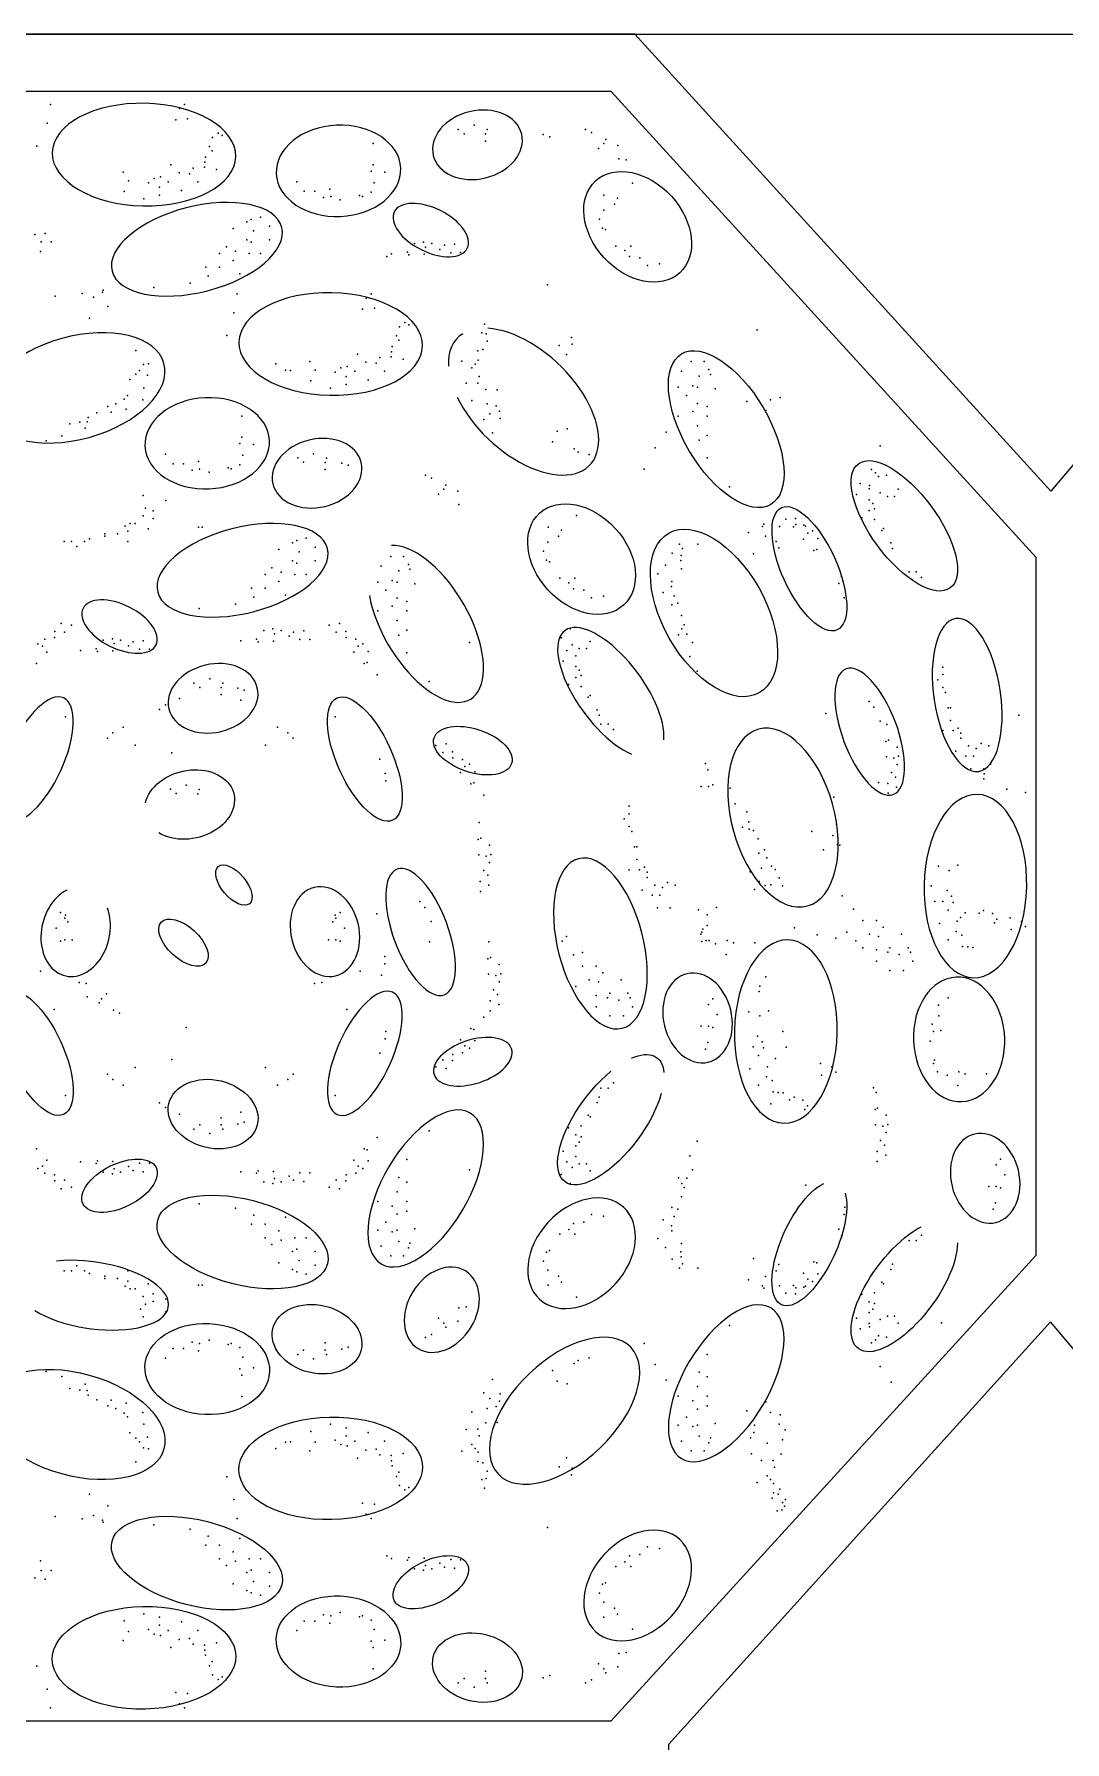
# Model space of a CAD drawing. Extents: x 2449 to 3440, y 3394 to 4721.
# Drawn here: x 2653.4 to 2904.5, y 4245 to 4661.3 of the extents above; entities that cross this region are included whole.
import ezdxf

# ---------------------------------------------------------------- set-up
doc = ezdxf.new("R2010")
doc.units = 0
doc.header["$LTSCALE"] = 10
doc.header["$MEASUREMENT"] = 0
for name, color, linetype in [('4', 4, 'CONTINUOUS'), ('7', 7, 'CONTINUOUS'), ('BH', 3, 'CONTINUOUS')]:
    doc.layers.add(name, color=color, linetype=linetype)

msp = doc.modelspace()

# ---------------------------------------------------------------- linework, layer by layer
at = {"layer": '4'}
msp.add_lwpolyline([(2476.27, 3461.15), (2476.27, 4661.3), (3376.67, 4661.3)], dxfattribs=at)
at = {"layer": '7'}
msp.add_line((2799.71, 4661.3), (2588.03, 4661.3), dxfattribs=at)
msp.add_lwpolyline([(2995.24, 4661.3), (2901.1, 4549.92), (2799.71, 4661.3)], dxfattribs=at)
for points in [[(2490.27, 4363.65), (2593.83, 4250.09), (2793.92, 4250.09), (2897.48, 4363.65), (2897.48, 4533.74), (2793.92, 4647.3), (2593.83, 4647.3), (2490.27, 4533.74)], [(2807.92, 4244.29), (2807.92, 4027.89), (2901.1, 3924.71), (2994.04, 4034.81), (2994.04, 4237.16), (2900.99, 4347.37)]]:
    msp.add_lwpolyline(points, close=True, dxfattribs=at)
at = {"layer": 'BH', "extrusion": (0, 0, -1)}
for centre, major_axis, ratio in [((2680.15, 4631.94), (22.35, -0.48), 0.559613), ((2761.39, 4634.33), (-10.77, -2.59), 0.74978), ((2727.53, 4627.98), (15.17, 0.69), 0.731947), ((2693.04, 4608.86), (20.67, 5.33), 0.48883), ((2750.01, 4613.54), (-8.89, 4.45), 0.533734), ((2725.63, 4585.76), (22.35, -0.48), 0.559613), ((2663.46, 4575.06), (21.55, 5.96), 0.559613), ((2695.54, 4561.55), (15.17, 0.69), 0.731947), ((2722.3, 4554.26), (-10.77, -2.59), 0.74978), ((2704.15, 4530.59), (20.67, 5.33), 0.48883), ((2674.19, 4516.86), (-8.89, 4.45), 0.533734), ((2880.69, 4500.18), (-2.8, 18.62), 0.431377), ((2696.98, 4499.38), (-10.77, -2.59), 0.74978), ((2856.94, 4491.22), (5.75, -15.32), 0.408935), ((2653.8, 4484.57), (6.77, 14.9), 0.408935), ((2835.81, 4470.3), (5.96, -21.55), 0.559613), ((2882.69, 4453.61), (-0.48, -22.35), 0.559613), ((2791.34, 4439.61), (5.33, -20.67), 0.48883), ((2747.54, 4442.41), (5.75, -15.32), 0.408935), ((2724.23, 4442.5), (-2.59, 10.77), 0.74978), ((2836.51, 4418.13), (-0.48, -22.35), 0.559613), ((2815.01, 4421.46), (-2.59, 10.77), 0.74978), ((2878.72, 4416.23), (0.69, -15.17), 0.731947), ((2733.94, 4412.83), (-6.77, -14.9), 0.408935), ((2760.26, 4410.77), (9.43, 3.14), 0.533734), ((2748.78, 4379.88), (-10.85, -18.38), 0.48883), ((2885.08, 4382.37), (-2.59, 10.77), 0.74978), ((2786.76, 4364.08), (-10.24, -11.21), 0.731947), ((2752.69, 4350.31), (5.79, 9.45), 0.74978), ((2821.98, 4332.39), (-10.85, -18.38), 0.48883), ((2782.61, 4325.68), (-16.14, -15.47), 0.559613), ((2800.41, 4283.08), (-10.24, -11.21), 0.731947)]:
    msp.add_ellipse(centre, major_axis=major_axis, ratio=ratio, dxfattribs=at)
at = {"layer": 'BH'}
for centre, major_axis, ratio in [((2800.41, 4614.32), (-10.24, 11.21), 0.731947), ((2821.98, 4565), (-10.85, 18.38), 0.48883), ((2865.37, 4541.43), (11.19, -15.14), 0.431377), ((2786.76, 4533.32), (-10.24, 11.21), 0.731947), ((2842.24, 4530.97), (-6.77, 14.9), 0.408935), ((2819.01, 4520.19), (-11.02, 19.46), 0.559613), ((2733.94, 4484.57), (-6.77, 14.9), 0.408935), ((2760.26, 4486.62), (9.43, -3.14), 0.533734), ((2702.04, 4453.85), (-3.79, 4.54), 0.505266), ((2689.77, 4439.81), (-5.45, 4.99), 0.526128), ((2653.8, 4412.83), (6.77, -14.9), 0.408935), ((2696.98, 4398.01), (-10.77, 2.59), 0.74978), ((2674.19, 4380.54), (-8.89, -4.45), 0.533734), ((2704.15, 4366.81), (20.67, -5.33), 0.48883), ((2722.3, 4343.13), (-10.77, 2.59), 0.74978), ((2695.54, 4335.85), (15.17, -0.69), 0.731947), ((2663.46, 4322.33), (21.55, -5.96), 0.559613), ((2725.63, 4311.64), (22.35, 0.48), 0.559613), ((2693.04, 4288.54), (20.67, -5.33), 0.48883), ((2750.01, 4283.86), (-8.89, -4.45), 0.533734), ((2727.53, 4269.42), (15.17, -0.69), 0.731947), ((2680.15, 4265.45), (22.35, 0.48), 0.559613), ((2761.39, 4263.06), (-10.77, 2.59), 0.74978)]:
    msp.add_ellipse(centre, major_axis=major_axis, ratio=ratio, dxfattribs=at)
for centre, major_axis, ratio, start_param, end_param in [((2772.61, 4571.71), (-16.14, 15.47), 0.559613, -0.138268, 0.538392), ((2772.61, 4571.71), (-16.14, 15.47), 0.559613, 0.981068, 5.702242), ((2748.78, 4517.52), (-10.85, 18.38), 0.48883, 0.918733, 6.037651), ((2793.87, 4500.75), (-11.19, 15.14), 0.431377, 3.591662, 8.782429), ((2663.51, 4442.5), (2.59, 10.77), 0.74978, 0.569077, 5.442186), ((2667.48, 4353.86), (-18.62, 2.8), 0.431377, 0.790612, 5.257386)]:
    msp.add_ellipse(centre, major_axis=major_axis, ratio=ratio, start_param=start_param, end_param=end_param, dxfattribs=at)
at = {"layer": 'BH', "extrusion": (0, 0, -1)}
for centre, major_axis, ratio, start_param, end_param in [((2691.26, 4473.48), (10.77, 2.59), 0.74978, 3.504294, 8.790154), ((2793.87, 4396.65), (11.19, 15.14), 0.431377, -0.642349, 0.45007), ((2793.87, 4396.65), (11.19, 15.14), 0.431377, 0.851465, 5.239441), ((2842.24, 4366.42), (6.77, 14.9), 0.408935, 0.43511, 5.840053), ((2865.37, 4355.97), (11.19, 15.14), 0.431377, 0.524549, 5.566357)]:
    msp.add_ellipse(centre, major_axis=major_axis, ratio=ratio, start_param=start_param, end_param=end_param, dxfattribs=at)
at = {"layer": 'BH'}
for p in [(2657.38, 4644.17), (2688.78, 4643.15), (2690.02, 4644.15), (2656.55, 4639.57), (2687.91, 4640.4), (2690.78, 4640.66), (2760.57, 4639.08), (2787.68, 4638.09), (2654, 4633.98), (2696.14, 4633.93), (2696.87, 4636.1), (2698.23, 4637.2), (2699.16, 4636.6), (2735.97, 4634.63), (2756.72, 4638.04), (2758.12, 4636.99), (2763.37, 4636.98), (2763.37, 4635.23), (2763.72, 4638.03), (2777.4, 4636.81), (2778.98, 4636.28), (2789.17, 4637.35), (2792.14, 4634.62), (2792.63, 4635.61), (2795.61, 4634.13), (2694.99, 4630.07), (2695.12, 4631.3), (2696.78, 4632.87), (2790.9, 4633.39), (2795.86, 4630.91), (2797.59, 4630.66), (2675.08, 4627.69), (2682.62, 4626.15), (2684.15, 4626.49), (2686.71, 4629.45), (2688.74, 4627.5), (2691.2, 4627.24), (2692.1, 4628.64), (2694.85, 4628.84), (2697.78, 4628.28), (2735.45, 4627.92), (2735.97, 4629.47), (2738.81, 4627.66), (2675.32, 4622.94), (2676.34, 4625.57), (2681.26, 4625.05), (2683.89, 4624.03), (2683.93, 4622.03), (2686.02, 4625.29), (2689.28, 4623.21), (2693.23, 4625.28), (2717.39, 4625.32), (2719.2, 4623), (2721.78, 4623), (2723.84, 4621.45), (2725.39, 4623.52), (2725.65, 4621.71), (2732.61, 4621.97), (2733.39, 4621.72), (2735.45, 4622.75), (2736.23, 4625.08), (2792.21, 4622.07), (2799.15, 4624.99), (2680.11, 4621.19), (2727.97, 4620.94), (2792.21, 4618.41), (2794.76, 4619.87), (2795.5, 4621.34), (2701.87, 4613.9), (2705.18, 4615.56), (2706.29, 4616.12), (2706.84, 4613.35), (2708.5, 4616.67), (2710.72, 4614.46), (2791.11, 4616.22), (2791.84, 4614.03), (2792.57, 4613.67), (2653.57, 4612.45), (2655.13, 4610.64), (2656.04, 4612.74), (2657.52, 4610.69), (2700.21, 4609.47), (2705.18, 4611.13), (2706.29, 4610.58), (2710.72, 4611.13), (2746.03, 4610.24), (2748.26, 4610.6), (2748.69, 4609.41), (2750.27, 4610.24), (2753.32, 4609.82), (2755.79, 4610.1), (2795.12, 4609.65), (2798.77, 4609.65), (2654.93, 4608.32), (2698.55, 4607.81), (2701.87, 4606.15), (2702.42, 4608.36), (2705.74, 4607.81), (2708.5, 4607.81), (2739.31, 4607.09), (2740.48, 4607.74), (2744.31, 4608.13), (2744.65, 4607.5), (2748.4, 4607.65), (2752.22, 4608.84), (2754.87, 4608.01), (2757.27, 4608.05), (2797.31, 4608.55), (2798.4, 4607.09), (2800.96, 4606.73), (2802.78, 4604.9), (2805.7, 4605.27), (2691.36, 4600.61), (2695.23, 4604.49), (2695.78, 4602.27), (2698.55, 4604.49), (2703.53, 4602.83), (2658.49, 4597.46), (2665.06, 4598.08), (2667.83, 4597.22), (2670.01, 4598.36), (2670.18, 4598.91), (2682.51, 4599.51), (2702.85, 4597.99), (2734.25, 4596.97), (2735.49, 4597.97), (2778.43, 4600.18), (2671.36, 4594.9), (2702.02, 4593.39), (2733.39, 4594.22), (2736.26, 4594.48), (2666.83, 4592.07), (2742.35, 4589.92), (2743.71, 4591.02), (2744.64, 4590.42), (2762.46, 4588.45), (2763.08, 4590.63), (2763.54, 4588.21), (2829.51, 4589.22), (2678.12, 4584.16), (2678.12, 4584.16), (2700.3, 4587.85), (2740.59, 4585.12), (2741.62, 4587.75), (2742.25, 4586.69), (2761.51, 4584.13), (2762.71, 4584.43), (2763.73, 4586.47), (2781.26, 4585.4), (2784.27, 4587.32), (2784.44, 4585.73), (2680.01, 4580.74), (2681.23, 4580.96), (2712.27, 4580.89), (2720.55, 4581.51), (2728.1, 4579.97), (2729.63, 4580.31), (2732.18, 4583.27), (2734.21, 4581.32), (2736.67, 4581.06), (2737.57, 4582.45), (2740.33, 4582.66), (2740.46, 4583.89), (2743.25, 4582.1), (2757.56, 4581.59), (2760.02, 4579.92), (2760.8, 4580.88), (2761.58, 4581.84), (2783.1, 4583.18), (2813.44, 4581.46), (2816.58, 4581.46), (2676.67, 4577.08), (2678.19, 4578.38), (2679.03, 4579.29), (2681, 4578.15), (2714.6, 4579.4), (2715.83, 4579.27), (2720.79, 4576.76), (2721.82, 4579.39), (2726.74, 4578.87), (2729.36, 4577.84), (2729.4, 4575.85), (2731.49, 4579.11), (2734.75, 4577.03), (2738.7, 4579.1), (2758.65, 4576.25), (2761.47, 4576.2), (2761.83, 4577.82), (2811.1, 4579.11), (2815.4, 4577.94), (2817.75, 4579.51), (2818.14, 4578.33), (2675.3, 4572.29), (2676.14, 4573.2), (2679.86, 4572.14), (2680.09, 4574.96), (2725.58, 4575.01), (2759.98, 4571.99), (2763.4, 4574.64), (2766.22, 4574.59), (2810.31, 4575.2), (2812.27, 4573.24), (2813.83, 4575.59), (2815.01, 4575.2), (2819.31, 4574.81), (2827, 4571.71), (2832.75, 4572.14), (2835.15, 4572.75), (2666.57, 4567.87), (2668.62, 4569.02), (2671.35, 4570.54), (2672.11, 4569.17), (2673.25, 4571.15), (2675.76, 4569.86), (2703.98, 4568.2), (2762.93, 4567.37), (2763.76, 4571.16), (2764.37, 4568.76), (2765.92, 4570.69), (2766.77, 4569.37), (2766.95, 4567.63), (2810.31, 4568.15), (2813.83, 4569.33), (2815, 4571.29), (2817.35, 4570.51), (2817.35, 4568.16), (2831.62, 4569.56), (2660.11, 4563.38), (2662.09, 4566.27), (2664.52, 4566.73), (2665.81, 4565.21), (2666.26, 4566.81), (2765.04, 4564.08), (2780.8, 4564.51), (2783.2, 4565.12), (2807.36, 4564.25), (2815, 4565.81), (2817.35, 4563.46), (2656.31, 4562.16), (2703.46, 4561.49), (2703.98, 4563.04), (2706.82, 4561.23), (2721.47, 4559.01), (2779.66, 4561.93), (2784.95, 4560.2), (2785.91, 4559.42), (2804.69, 4560.42), (2815.39, 4562.29), (2859.5, 4560.92), (2685.4, 4558.89), (2687.21, 4556.57), (2689.79, 4556.57), (2691.85, 4555.02), (2693.4, 4557.09), (2693.66, 4555.28), (2700.63, 4555.54), (2701.4, 4555.29), (2703.46, 4556.32), (2704.24, 4558.65), (2717.62, 4557.97), (2719.02, 4556.92), (2724.28, 4556.91), (2724.28, 4555.16), (2724.63, 4557.96), (2728.3, 4556.74), (2729.88, 4556.21), (2788.61, 4558.83), (2802, 4555.28), (2817.34, 4557.98), (2857.36, 4555.16), (2695.98, 4554.51), (2748.71, 4553.82), (2750.19, 4553.08), (2753.66, 4551.35), (2822.82, 4550.94), (2854.62, 4551.74), (2856.87, 4551.25), (2858.32, 4554.39), (2859.07, 4553.45), (2861.02, 4553.79), (2679.9, 4548.82), (2685.48, 4547.58), (2751.93, 4549.12), (2753.17, 4550.36), (2756.63, 4549.86), (2756.88, 4546.65), (2853.74, 4549.11), (2856.81, 4550.43), (2856.81, 4547.79), (2857.69, 4546.91), (2859.51, 4549.5), (2861.26, 4548.62), (2863.02, 4548.62), (2863.9, 4550.38), (2679.9, 4543.85), (2680.52, 4545.71), (2682.38, 4545.09), (2682.38, 4543.23), (2785.5, 4543.99), (2836.49, 4543.02), (2838.87, 4543.2), (2855.05, 4543.4), (2856.81, 4545.16), (2858.13, 4545.6), (2858.13, 4542.96), (2666.86, 4538.26), (2670.59, 4539.5), (2670.59, 4538.88), (2673.69, 4539.5), (2675.55, 4541.36), (2676.17, 4540.12), (2676.79, 4541.99), (2678.03, 4541.99), (2681.14, 4540.74), (2693.46, 4541.08), (2694.28, 4541.08), (2719.62, 4538.4), (2778.57, 4541.07), (2781.12, 4538.88), (2781.85, 4540.34), (2827.45, 4539.81), (2830.85, 4541.3), (2831.12, 4541.81), (2831.58, 4538.95), (2834.98, 4541.24), (2838.39, 4541.18), (2838.95, 4541.73), (2840.81, 4538.19), (2840.89, 4541.59), (2841.32, 4541.34), (2841.85, 4539.64), (2842.99, 4540.18), (2844.31, 4538.35), (2859.88, 4540.33), (2860.32, 4540.77), (2660.66, 4537.64), (2662.52, 4537.64), (2663.76, 4536.39), (2665.62, 4537.64), (2676.17, 4537.64), (2712.98, 4535.63), (2716.3, 4537.29), (2717.4, 4537.85), (2717.96, 4535.08), (2721.83, 4536.19), (2777.47, 4535.23), (2778.56, 4537.42), (2808.78, 4534.78), (2810.61, 4536.93), (2810.99, 4534.19), (2811.31, 4535.91), (2815.07, 4536.98), (2815.07, 4536.98), (2828.64, 4534.6), (2834.15, 4537.6), (2834.79, 4536.07), (2843.36, 4535.43), (2844.04, 4535.64), (2862.08, 4537.26), (2862.51, 4535.94), (2711.32, 4531.2), (2713.53, 4530.1), (2716.3, 4532.87), (2717.4, 4532.31), (2721.83, 4532.87), (2737.89, 4531.63), (2740.24, 4533.97), (2742.2, 4530.45), (2743.37, 4533.98), (2744.55, 4532.02), (2744.94, 4530.85), (2778.19, 4533.03), (2778.92, 4532.67), (2807.17, 4531.87), (2810.93, 4532.95), (2811.09, 4530.96), (2866.52, 4530.18), (2868.28, 4530.18), (2706.34, 4526.22), (2709.66, 4529.54), (2709.66, 4526.22), (2712.98, 4527.88), (2716.85, 4529.54), (2719.62, 4529.54), (2737.11, 4527.71), (2739.06, 4525.76), (2740.63, 4528.11), (2741.8, 4527.71), (2746.11, 4527.33), (2781.47, 4528.65), (2783.66, 4527.56), (2784.76, 4526.1), (2785.12, 4528.65), (2787.31, 4525.73), (2805.34, 4529.72), (2808.67, 4526.61), (2808.72, 4527.84), (2849.44, 4527.41), (2850.04, 4529.09), (2869.59, 4528.86), (2702.47, 4522.34), (2706.9, 4524.01), (2714.64, 4524.56), (2740.63, 4521.84), (2741.8, 4523.8), (2744.15, 4523.02), (2789.13, 4523.91), (2792.05, 4524.27), (2806.63, 4525.21), (2808.72, 4522.14), (2809.31, 4524.35), (2810.22, 4522.57), (2850.73, 4523.88), (2659.96, 4517.6), (2693.62, 4521.24), (2727.78, 4517.6), (2737.1, 4520.67), (2741.8, 4518.32), (2744.15, 4520.67), (2811.08, 4519.56), (2655.96, 4513.79), (2658.33, 4514.18), (2658.42, 4515.65), (2660.79, 4515.47), (2662.46, 4517.2), (2670.21, 4513.56), (2672.44, 4513.92), (2674.45, 4513.56), (2679.97, 4513.43), (2703.76, 4513.43), (2707.59, 4513.82), (2707.92, 4513.19), (2709.31, 4515.93), (2711.54, 4516.29), (2711.67, 4513.34), (2711.96, 4515.1), (2713.54, 4515.93), (2715.49, 4514.53), (2716.59, 4515.51), (2718.14, 4513.7), (2719.06, 4515.8), (2720.54, 4513.75), (2725.29, 4517.2), (2726.95, 4515.47), (2729.33, 4515.65), (2729.41, 4514.18), (2731.78, 4513.79), (2742.19, 4514.8), (2744.14, 4515.98), (2781.8, 4514.13), (2784, 4516.33), (2788.83, 4513.26), (2810.38, 4514.88), (2811.19, 4516.34), (2811.72, 4517.3), (2812.37, 4515.05), (2654.29, 4512.63), (2655.43, 4512.09), (2656.48, 4510.64), (2664.66, 4511.06), (2668.49, 4511.45), (2668.82, 4510.82), (2672.58, 4510.97), (2672.86, 4512.73), (2676.39, 4512.16), (2677.49, 4513.14), (2679.05, 4511.33), (2681.45, 4511.38), (2731.27, 4510.64), (2732.31, 4512.09), (2733.45, 4512.63), (2734.78, 4510.8), (2744.14, 4510.5), (2759.46, 4512.99), (2783.12, 4511.06), (2784.43, 4512.38), (2785.31, 4509.74), (2786.19, 4511.5), (2787.95, 4511.5), (2813.11, 4509.56), (2813.76, 4513), (2653.93, 4507.88), (2733.82, 4507.88), (2734.5, 4508.09), (2736.93, 4505.1), (2782.24, 4508.42), (2785.31, 4507.11), (2786.19, 4506.23), (2786.63, 4504.91), (2814.94, 4506.01), (2874.79, 4507.01), (2874.79, 4505.15), (2692.31, 4503.09), (2693.71, 4502.04), (2696.16, 4504.13), (2698.96, 4502.03), (2699.31, 4503.08), (2702.99, 4501.86), (2704.57, 4501.33), (2749.61, 4503.46), (2783.55, 4502.72), (2785.31, 4504.47), (2786.62, 4502.28), (2873.54, 4503.91), (2874.79, 4502.05), (2875.41, 4500.8), (2683.95, 4496.64), (2685.36, 4497.78), (2688.77, 4499.36), (2698.96, 4500.28), (2703.73, 4498.93), (2788.38, 4499.64), (2788.82, 4500.08), (2790.57, 4496.57), (2856.78, 4498.62), (2857.92, 4497.2), (2876.03, 4497.08), (2876.65, 4497.08), (2661.05, 4494.83), (2726.69, 4494.83), (2791.01, 4495.25), (2791.45, 4493.06), (2793.21, 4493.06), (2846.25, 4495.65), (2859.51, 4493.79), (2861.12, 4493.02), (2876.65, 4493.98), (2893.31, 4495.3), (2671.25, 4489.66), (2672.52, 4490.99), (2675.09, 4492.33), (2712.65, 4492.33), (2715.22, 4490.99), (2716.49, 4489.66), (2753.75, 4488.28), (2794.52, 4491.74), (2860.88, 4488.86), (2861.51, 4489.19), (2874.79, 4491.5), (2877.27, 4491.5), (2878.51, 4492.12), (2879.14, 4490.87), (2879.14, 4489.63), (2884.11, 4488.39), (2678.03, 4487.98), (2686.92, 4486.11), (2709.71, 4487.98), (2737.58, 4484.56), (2751.25, 4487.88), (2752.92, 4486.15), (2755.29, 4486.33), (2755.38, 4484.86), (2757.75, 4484.47), (2861.03, 4485.11), (2862.79, 4484.82), (2863.62, 4487.48), (2863.98, 4485.24), (2877.89, 4486.53), (2880.38, 4485.29), (2881, 4487.77), (2882.24, 4485.29), (2882.86, 4487.15), (2885.97, 4487.77), (2738.87, 4481.03), (2757.24, 4481.32), (2758.28, 4482.77), (2759.42, 4483.31), (2760.74, 4481.47), (2816.96, 4483.52), (2817.48, 4481.94), (2862.22, 4481.29), (2863.2, 4480.19), (2863.62, 4483.24), (2881.62, 4482.19), (2884.73, 4482.19), (2884.86, 4480.99), (2886.35, 4483.32), (2686.59, 4477.19), (2687.99, 4476.14), (2690.44, 4478.23), (2693.25, 4476.13), (2693.6, 4477.18), (2739.06, 4479.22), (2759.78, 4478.55), (2760.47, 4478.77), (2762.9, 4475.78), (2815.91, 4477.91), (2817.66, 4477.91), (2818.71, 4478.26), (2822.91, 4477.45), (2859.07, 4478.83), (2861.39, 4478.64), (2861.44, 4476.24), (2863.48, 4477.72), (2884.73, 4479.76), (2890.32, 4477.21), (2894.91, 4476.38), (2798.38, 4473.1), (2824.13, 4473.65), (2827.02, 4471.67), (2848.2, 4475.27), (2761.81, 4469.1), (2797.14, 4470), (2798.38, 4471.24), (2798.38, 4468.14), (2825.96, 4467.95), (2827.48, 4469.24), (2827.56, 4467.5), (2848.83, 4468.7), (2761.57, 4464.94), (2762.2, 4465.27), (2764.31, 4463.55), (2799.01, 4466.9), (2828.62, 4467.19), (2829.76, 4465.14), (2842.82, 4466.93), (2847.97, 4465.93), (2849.11, 4463.75), (2849.66, 4463.58), (2761.72, 4461.18), (2763.48, 4460.9), (2764.31, 4459.31), (2764.67, 4461.32), (2799.63, 4463.17), (2800.25, 4463.17), (2800.25, 4460.07), (2829.92, 4461.65), (2831.29, 4462.41), (2831.9, 4460.51), (2845.65, 4462.4), (2762.91, 4457.37), (2763.89, 4456.27), (2798.38, 4457.59), (2800.87, 4457.59), (2802.11, 4458.21), (2802.73, 4456.97), (2802.73, 4455.73), (2827.83, 4457.09), (2829.12, 4455.57), (2830.61, 4458), (2833.04, 4458.46), (2833.95, 4457.62), (2834.9, 4455.64), (2834.9, 4455.64), (2873.69, 4458.44), (2876.32, 4457.42), (2878.44, 4458.68), (2762.08, 4454.71), (2762.13, 4452.31), (2764.17, 4453.79), (2801.49, 4452.62), (2803.98, 4451.38), (2804.6, 4453.86), (2805.84, 4451.38), (2806.46, 4453.24), (2807.71, 4454.48), (2809.57, 4453.86), (2828.9, 4452.76), (2830.04, 4454.73), (2831.48, 4453.75), (2831.71, 4452.53), (2832.89, 4453.9), (2835.7, 4453.67), (2850.25, 4451.25), (2871.94, 4453.65), (2875.8, 4452.5), (2876.9, 4451.14), (2659.81, 4447.17), (2727.93, 4447.17), (2736.85, 4446.84), (2747.38, 4449.81), (2748.53, 4448.4), (2805.22, 4448.28), (2808.33, 4448.28), (2815.26, 4447.78), (2819.64, 4448.36), (2853.02, 4447.98), (2872.78, 4449.83), (2874.77, 4449.87), (2876.04, 4447.74), (2877.24, 4449.61), (2880.2, 4447.05), (2883.62, 4446.98), (2884.68, 4447.62), (2886.85, 4446.89), (2658.76, 4443.32), (2660.86, 4445.77), (2661.04, 4446.49), (2661.57, 4444.91), (2726.18, 4444.91), (2726.7, 4446.49), (2726.88, 4445.77), (2728.98, 4443.32), (2750.11, 4444.99), (2816.29, 4443.13), (2817.32, 4446.55), (2817.32, 4443.97), (2838.6, 4443.46), (2851.36, 4442.4), (2855.24, 4445.21), (2858.56, 4445.21), (2860.22, 4443.55), (2873.96, 4444.48), (2877.98, 4442.56), (2878.24, 4445.02), (2879.03, 4445.98), (2887.35, 4444.6), (2887.95, 4445.53), (2891.15, 4445.85), (2891.41, 4442.98), (2893.9, 4444.99), (2894.9, 4443.74), (2659.81, 4440.16), (2660.86, 4440.52), (2662.61, 4440.52), (2725.13, 4440.52), (2726.88, 4440.52), (2727.93, 4440.16), (2749.68, 4440.03), (2764.18, 4440), (2781.98, 4440.14), (2783.09, 4441.29), (2815.77, 4441.91), (2816.03, 4440.1), (2816.04, 4442.36), (2817.07, 4440.3), (2817.84, 4440.36), (2819.39, 4439.52), (2822.23, 4440.3), (2823.78, 4439.78), (2828.95, 4439.78), (2844.13, 4441.74), (2848.73, 4440.91), (2853.58, 4440.23), (2855.24, 4438.53), (2856.9, 4441.89), (2859.11, 4441.34), (2861.88, 4438.58), (2864.65, 4441.89), (2866.31, 4438.58), (2876.03, 4440.53), (2879.38, 4441.67), (2879.59, 4438.91), (2880.82, 4438.78), (2882.05, 4438.64), (2738.81, 4436.47), (2738.85, 4434.64), (2763.94, 4435.84), (2764.57, 4436.17), (2766.68, 4434.46), (2784.75, 4436.86), (2786.97, 4437.42), (2786.97, 4434.1), (2790.29, 4434.1), (2821.98, 4436.94), (2858.56, 4438.02), (2858.56, 4435.26), (2861.33, 4437.47), (2864.1, 4436.92), (2866.87, 4437.47), (2867.42, 4435.26), (2654.92, 4432.87), (2664.31, 4430.06), (2723.44, 4430.06), (2732.83, 4432.87), (2737.98, 4431.87), (2764.09, 4432.09), (2765.85, 4431.8), (2766.68, 4430.22), (2767.04, 4432.22), (2788.63, 4430.78), (2790.84, 4430.23), (2791.95, 4432.44), (2796.38, 4430.78), (2831.64, 4431.49), (2861.88, 4433.04), (2865.2, 4433.04), (2666.04, 4429.81), (2666.29, 4426.6), (2669.76, 4426.1), (2670.99, 4427.34), (2721.71, 4429.81), (2765.28, 4428.27), (2766.26, 4427.17), (2785.31, 4429.12), (2790.29, 4426.91), (2793.06, 4426.36), (2793.61, 4427.46), (2795.83, 4425.8), (2798.04, 4427.46), (2798.6, 4426.36), (2818.72, 4426.14), (2830.02, 4427.93), (2830.15, 4429.16), (2876.07, 4426.37), (2658.23, 4423.52), (2669.26, 4425.11), (2672.73, 4423.38), (2674.21, 4422.64), (2729.52, 4423.52), (2762.9, 4421.62), (2764.45, 4425.62), (2764.5, 4423.22), (2766.55, 4424.7), (2790.29, 4424.14), (2793.61, 4421.93), (2796.94, 4421.93), (2799.15, 4424.14), (2817.67, 4424.74), (2819.76, 4422.29), (2827.51, 4422.97), (2830.14, 4421.94), (2832.26, 4423.21), (2873.74, 4424.56), (2873.75, 4421.98), (2690.44, 4419.16), (2739.06, 4418.17), (2759.78, 4418.84), (2760.47, 4418.63), (2815.91, 4419.48), (2817.66, 4419.48), (2818.71, 4419.13), (2835.76, 4418.18), (2872.2, 4419.92), (2872.46, 4418.11), (2874.27, 4418.37), (2738.87, 4416.36), (2757.24, 4416.08), (2758.28, 4414.63), (2759.42, 4414.09), (2760.74, 4415.92), (2816.96, 4413.88), (2817.48, 4415.46), (2828.59, 4414.4), (2829.62, 4417.02), (2830.72, 4415.66), (2831.05, 4414.13), (2836.6, 4414.36), (2871.68, 4415.79), (2678.03, 4409.41), (2686.92, 4411.29), (2709.71, 4409.41), (2737.58, 4412.84), (2751.25, 4409.52), (2752.92, 4411.25), (2753.75, 4409.12), (2755.29, 4411.07), (2755.38, 4412.54), (2757.75, 4412.93), (2829.86, 4412.27), (2832.06, 4409.55), (2834.02, 4411.58), (2844.96, 4410.37), (2847.72, 4409.51), (2872.46, 4410.37), (2872.72, 4411.15), (2671.25, 4407.73), (2672.52, 4406.41), (2675.09, 4405.06), (2712.65, 4405.06), (2715.22, 4406.41), (2716.49, 4407.73), (2794.52, 4405.65), (2827.77, 4409.01), (2829.85, 4405.06), (2831.8, 4407.09), (2833.2, 4406.19), (2845.23, 4407.5), (2848.72, 4408.27), (2873.5, 4408.31), (2875.82, 4407.53), (2878.41, 4404.95), (2878.66, 4408.31), (2880.21, 4407.79), (2885.38, 4407.79), (2661.05, 4402.56), (2683.95, 4400.76), (2726.69, 4402.56), (2790.57, 4400.82), (2791.01, 4402.14), (2791.45, 4404.34), (2793.21, 4404.34), (2833.41, 4403.43), (2834.64, 4403.3), (2835.87, 4403.17), (2837.44, 4401.51), (2838.5, 4402.14), (2840.66, 4401.42), (2857.83, 4404.45), (2858.48, 4403.28), (2685.36, 4399.61), (2688.77, 4398.03), (2698.96, 4397.11), (2703.73, 4398.47), (2788.38, 4397.75), (2788.82, 4397.31), (2832.85, 4400.51), (2841.17, 4399.12), (2841.77, 4400.05), (2858.24, 4399.11), (2858.88, 4399.45), (2860.99, 4397.73), (2692.31, 4394.31), (2693.71, 4395.36), (2696.16, 4393.26), (2698.96, 4395.36), (2699.31, 4394.31), (2702.99, 4395.54), (2704.57, 4396.07), (2749.61, 4393.94), (2783.55, 4394.68), (2785.31, 4392.92), (2786.62, 4395.12), (2786.63, 4392.48), (2858.39, 4395.36), (2860.16, 4395.07), (2860.99, 4393.49), (2861.35, 4395.5), (2653.93, 4389.52), (2733.82, 4389.52), (2734.5, 4389.31), (2736.93, 4392.29), (2782.24, 4388.97), (2785.31, 4390.29), (2786.19, 4391.17), (2814.94, 4391.38), (2858.76, 4388.89), (2859.59, 4391.54), (2860.56, 4390.44), (2654.29, 4384.77), (2655.43, 4385.31), (2656.48, 4386.76), (2664.66, 4386.34), (2668.49, 4385.95), (2668.82, 4386.58), (2672.58, 4386.43), (2672.86, 4384.66), (2676.39, 4385.24), (2677.49, 4384.26), (2679.05, 4386.07), (2681.45, 4386.02), (2707.92, 4384.21), (2731.27, 4386.76), (2732.31, 4385.31), (2733.45, 4384.77), (2734.78, 4386.6), (2744.14, 4386.9), (2759.46, 4384.41), (2783.12, 4386.34), (2784.43, 4385.02), (2785.31, 4387.65), (2786.19, 4385.9), (2787.95, 4385.9), (2788.83, 4384.14), (2813.11, 4387.83), (2813.76, 4384.39), (2858.8, 4386.49), (2860.85, 4387.97), (2887.74, 4385.64), (2888.79, 4387.04), (2655.96, 4383.6), (2658.33, 4383.22), (2658.42, 4381.75), (2660.79, 4381.93), (2662.46, 4380.2), (2670.21, 4383.84), (2672.44, 4383.47), (2674.45, 4383.84), (2679.97, 4383.97), (2703.76, 4383.96), (2707.59, 4383.57), (2709.31, 4381.46), (2711.54, 4381.1), (2711.67, 4384.05), (2711.96, 4382.29), (2713.54, 4381.46), (2715.49, 4382.86), (2716.59, 4381.88), (2718.14, 4383.69), (2719.06, 4381.6), (2720.54, 4383.65), (2725.29, 4380.2), (2726.95, 4381.93), (2729.33, 4381.75), (2729.41, 4383.22), (2731.78, 4383.6), (2742.19, 4382.59), (2744.14, 4381.42), (2781.8, 4383.27), (2784, 4381.07), (2810.38, 4382.51), (2811.19, 4381.06), (2811.72, 4380.09), (2812.37, 4382.35), (2841.38, 4380.68), (2885.98, 4380.39), (2887.73, 4380.39), (2888.78, 4380.04), (2889.83, 4383.19), (2659.96, 4379.8), (2693.62, 4376.16), (2727.78, 4379.8), (2737.1, 4376.73), (2741.8, 4379.07), (2744.15, 4376.72), (2811.08, 4377.83), (2887.55, 4376.36), (2702.47, 4375.05), (2706.9, 4373.39), (2714.64, 4372.84), (2739.06, 4371.64), (2740.63, 4375.55), (2741.8, 4373.6), (2744.15, 4374.38), (2787.31, 4371.67), (2789.13, 4373.49), (2792.05, 4373.13), (2806.63, 4372.19), (2808.72, 4375.25), (2809.31, 4373.05), (2810.22, 4374.82), (2850.73, 4373.52), (2850.92, 4375.33), (2887.03, 4374.79), (2706.34, 4371.18), (2709.66, 4371.18), (2709.66, 4367.85), (2712.98, 4369.52), (2716.85, 4367.85), (2719.62, 4367.85), (2737.11, 4369.69), (2740.63, 4369.29), (2741.8, 4369.68), (2746.11, 4370.07), (2781.47, 4368.74), (2783.66, 4369.84), (2784.76, 4371.3), (2785.12, 4368.74), (2805.34, 4367.67), (2808.67, 4370.79), (2808.72, 4369.55), (2849.44, 4369.99), (2850.04, 4368.31), (2869.59, 4368.53), (2711.32, 4366.19), (2713.53, 4367.3), (2716.3, 4364.53), (2717.4, 4365.09), (2721.83, 4364.53), (2737.89, 4365.77), (2740.24, 4363.42), (2742.2, 4366.94), (2743.37, 4363.42), (2744.55, 4365.38), (2744.94, 4366.55), (2778.19, 4364.36), (2778.92, 4364.73), (2807.17, 4365.52), (2810.93, 4364.45), (2811.09, 4366.44), (2866.52, 4367.22), (2868.28, 4367.22), (2660.66, 4359.76), (2662.52, 4359.76), (2663.76, 4361), (2665.62, 4359.76), (2666.86, 4359.14), (2676.17, 4359.76), (2712.98, 4361.76), (2716.3, 4360.1), (2717.4, 4359.55), (2717.96, 4362.32), (2721.83, 4361.21), (2777.47, 4362.17), (2778.56, 4359.98), (2808.78, 4362.62), (2810.61, 4360.47), (2810.99, 4363.21), (2811.31, 4361.49), (2815.07, 4360.41), (2815.07, 4360.41), (2828.64, 4362.8), (2834.15, 4359.8), (2834.79, 4361.32), (2840.81, 4359.21), (2843.36, 4361.97), (2844.04, 4361.76), (2862.08, 4360.14), (2862.51, 4361.46), (2670.59, 4358.52), (2670.59, 4357.9), (2673.69, 4357.9), (2675.55, 4356.03), (2676.17, 4357.27), (2676.79, 4355.41), (2678.03, 4355.41), (2681.14, 4356.65), (2693.46, 4356.32), (2694.28, 4356.32), (2719.62, 4358.99), (2778.57, 4356.33), (2781.12, 4358.52), (2781.85, 4357.06), (2827.45, 4357.59), (2830.85, 4356.1), (2831.12, 4355.59), (2831.58, 4358.45), (2834.98, 4356.16), (2838.39, 4356.21), (2838.95, 4355.67), (2840.89, 4355.81), (2841.32, 4356.05), (2841.85, 4357.76), (2842.99, 4357.22), (2844.31, 4359.05), (2859.88, 4357.07), (2860.32, 4356.63), (2679.9, 4353.55), (2680.52, 4351.68), (2682.38, 4354.17), (2682.38, 4352.3), (2685.48, 4352.92), (2758.62, 4351), (2785.5, 4353.41), (2836.49, 4354.38), (2838.87, 4354.2), (2855.05, 4354), (2856.81, 4352.24), (2858.13, 4354.44), (2858.13, 4351.8), (2679.28, 4350.44), (2679.9, 4348.58), (2685.48, 4349.82), (2751.93, 4348.27), (2753.17, 4347.04), (2756.63, 4347.53), (2756.88, 4350.75), (2853.74, 4348.29), (2856.81, 4349.61), (2856.81, 4346.97), (2857.69, 4350.48), (2859.51, 4347.9), (2861.26, 4348.78), (2863.02, 4348.78), (2863.9, 4347.02), (2874.41, 4347.15), (2695.98, 4342.89), (2748.71, 4343.57), (2750.19, 4344.31), (2753.66, 4346.05), (2822.82, 4346.45), (2854.62, 4345.66), (2856.87, 4346.15), (2858.32, 4343.01), (2859.07, 4343.95), (2861.02, 4343.6), (2685.4, 4338.51), (2687.21, 4340.83), (2689.79, 4340.83), (2691.85, 4342.38), (2693.4, 4340.31), (2693.66, 4342.12), (2700.63, 4341.85), (2701.4, 4342.11), (2703.46, 4341.07), (2704.24, 4338.75), (2717.62, 4339.43), (2719.02, 4340.48), (2721.47, 4338.38), (2724.28, 4342.23), (2724.28, 4340.48), (2724.63, 4339.43), (2728.3, 4340.66), (2729.88, 4341.19), (2788.61, 4338.57), (2802, 4342.11), (2817.34, 4339.41), (2857.36, 4342.23), (2656.31, 4335.23), (2703.46, 4335.91), (2703.98, 4334.36), (2706.82, 4336.17), (2779.66, 4335.47), (2784.95, 4337.2), (2785.91, 4337.97), (2804.69, 4336.98), (2815.39, 4335.11), (2859.5, 4336.48), (2660.11, 4334.01), (2662.09, 4331.12), (2664.52, 4330.67), (2665.81, 4332.19), (2666.26, 4330.59), (2762.93, 4330.02), (2765.04, 4333.32), (2780.8, 4332.88), (2783.2, 4332.28), (2807.36, 4333.14), (2815, 4331.59), (2817.35, 4333.93), (2862.17, 4332.64), (2666.57, 4329.52), (2668.62, 4328.38), (2671.35, 4326.86), (2672.11, 4328.23), (2673.25, 4326.25), (2675.76, 4327.54), (2703.98, 4329.19), (2763.76, 4326.24), (2764.37, 4328.64), (2765.92, 4326.71), (2766.77, 4328.03), (2766.95, 4329.77), (2810.31, 4329.24), (2813.83, 4328.07), (2815, 4326.11), (2817.35, 4329.24), (2817.35, 4326.89), (2831.62, 4327.84), (2675.3, 4325.11), (2676.14, 4324.19), (2679.86, 4325.26), (2680.09, 4322.44), (2725.58, 4322.39), (2759.98, 4325.41), (2763.4, 4322.76), (2766.22, 4322.81), (2810.31, 4322.2), (2812.27, 4324.15), (2813.83, 4321.81), (2815.01, 4322.2), (2819.31, 4322.59), (2827, 4325.69), (2828.91, 4322.14), (2832.75, 4325.25), (2834.89, 4322.39), (2835.15, 4324.65), (2676.67, 4320.31), (2678.19, 4319.02), (2679.03, 4318.11), (2681, 4319.25), (2714.6, 4317.99), (2715.83, 4318.12), (2720.79, 4320.64), (2721.82, 4318.01), (2726.74, 4318.53), (2729.36, 4319.55), (2729.4, 4321.55), (2731.49, 4318.28), (2734.75, 4320.37), (2738.7, 4318.3), (2758.65, 4321.15), (2761.47, 4321.2), (2761.83, 4319.58), (2811.1, 4318.29), (2815.4, 4319.46), (2817.75, 4317.89), (2818.14, 4319.06), (2827.88, 4319.08), (2828.72, 4320.4), (2831.94, 4317.78), (2835.72, 4318.61), (2836.32, 4321.01), (2680.01, 4316.66), (2681.23, 4316.43), (2712.27, 4316.5), (2720.55, 4315.88), (2728.1, 4317.43), (2729.63, 4317.09), (2732.18, 4314.12), (2734.21, 4316.08), (2736.67, 4316.34), (2737.57, 4314.94), (2740.33, 4314.74), (2740.46, 4313.5), (2743.25, 4315.29), (2757.56, 4315.81), (2760.02, 4317.48), (2760.8, 4316.52), (2761.58, 4315.55), (2783.1, 4314.22), (2813.44, 4315.94), (2816.58, 4315.93), (2828.17, 4315.18), (2830.61, 4313.52), (2833.43, 4313.57), (2835.35, 4315.13), (2678.12, 4313.24), (2678.12, 4313.24), (2700.3, 4309.54), (2740.59, 4312.27), (2741.62, 4309.64), (2742.25, 4310.71), (2761.51, 4313.27), (2762.71, 4312.97), (2763.54, 4309.18), (2763.73, 4310.92), (2781.26, 4312), (2784.27, 4310.07), (2784.44, 4311.66), (2831.98, 4309.85), (2833.78, 4311.95), (2666.83, 4305.33), (2742.35, 4307.48), (2743.71, 4306.38), (2744.64, 4306.98), (2762.46, 4308.94), (2763.08, 4306.77), (2829.51, 4308.18), (2832.76, 4308.89), (2833.47, 4305.64), (2833.53, 4307.92), (2834.67, 4305.34), (2835.06, 4306.59), (2671.36, 4302.49), (2702.02, 4304.01), (2733.39, 4303.18), (2736.26, 4302.91), (2833.22, 4304.37), (2834.42, 4301.32), (2835.5, 4301.55), (2835.68, 4303.29), (2836.22, 4302.44), (2836.39, 4304.03), (2658.49, 4299.94), (2665.06, 4299.31), (2667.83, 4300.18), (2670.01, 4299.04), (2670.18, 4298.48), (2682.51, 4297.89), (2691.36, 4296.78), (2702.85, 4299.41), (2734.25, 4300.43), (2735.49, 4299.42), (2778.43, 4297.22), (2695.23, 4292.91), (2695.78, 4295.12), (2698.55, 4292.91), (2703.53, 4294.57), (2654.93, 4289.07), (2698.55, 4289.59), (2701.87, 4291.25), (2702.42, 4289.03), (2705.74, 4289.59), (2708.5, 4289.59), (2739.31, 4290.31), (2740.48, 4289.66), (2744.31, 4289.27), (2744.65, 4289.9), (2748.4, 4289.75), (2752.22, 4288.56), (2754.87, 4289.39), (2757.27, 4289.34), (2797.31, 4288.84), (2798.4, 4290.3), (2800.96, 4290.67), (2802.78, 4292.49), (2805.7, 4292.13), (2653.57, 4284.95), (2655.13, 4286.75), (2656.04, 4284.66), (2657.52, 4286.71), (2700.21, 4287.92), (2705.18, 4286.26), (2706.29, 4286.82), (2710.72, 4286.26), (2746.03, 4287.16), (2748.26, 4286.8), (2748.69, 4287.99), (2750.27, 4287.16), (2753.32, 4287.58), (2755.79, 4287.29), (2795.12, 4287.75), (2798.77, 4287.75), (2701.87, 4283.49), (2705.18, 4281.83), (2706.29, 4281.28), (2706.84, 4284.05), (2708.5, 4280.73), (2710.72, 4282.94), (2791.11, 4281.17), (2791.84, 4283.37), (2792.57, 4283.73), (2680.11, 4276.21), (2723.84, 4275.95), (2727.97, 4276.46), (2792.21, 4278.98), (2794.76, 4277.52), (2795.5, 4276.06), (2675.32, 4274.46), (2676.34, 4271.83), (2681.26, 4272.35), (2683.89, 4273.37), (2683.93, 4275.37), (2686.02, 4272.1), (2689.28, 4274.19), (2693.23, 4272.12), (2717.39, 4272.08), (2719.2, 4274.4), (2721.78, 4274.4), (2725.39, 4273.88), (2725.65, 4275.69), (2732.61, 4275.42), (2733.39, 4275.68), (2735.45, 4274.65), (2736.23, 4272.32), (2792.21, 4275.33), (2799.15, 4272.41), (2675.08, 4269.7), (2682.62, 4271.25), (2684.15, 4270.91), (2686.71, 4267.94), (2688.74, 4269.9), (2691.2, 4270.16), (2692.1, 4268.76), (2694.85, 4268.55), (2697.78, 4269.11), (2735.45, 4269.48), (2735.97, 4267.93), (2738.81, 4269.74), (2654, 4263.41), (2694.99, 4267.32), (2695.12, 4266.09), (2696.14, 4263.46), (2696.78, 4264.53), (2790.9, 4264.01), (2795.86, 4266.48), (2797.59, 4266.73), (2696.87, 4261.3), (2698.23, 4260.2), (2699.16, 4260.79), (2735.97, 4262.77), (2756.72, 4259.36), (2758.12, 4260.41), (2763.37, 4262.16), (2763.37, 4260.41), (2763.72, 4259.36), (2777.4, 4260.59), (2778.98, 4261.12), (2787.68, 4259.31), (2789.17, 4260.05), (2792.14, 4262.77), (2792.63, 4261.78), (2795.61, 4263.27), (2656.55, 4257.83), (2687.91, 4257), (2690.78, 4256.73), (2760.57, 4258.31), (2657.38, 4253.23), (2688.78, 4254.25), (2690.02, 4253.24)]:
    msp.add_point(p, dxfattribs=at)

doc.saveas('drawing.dxf')
